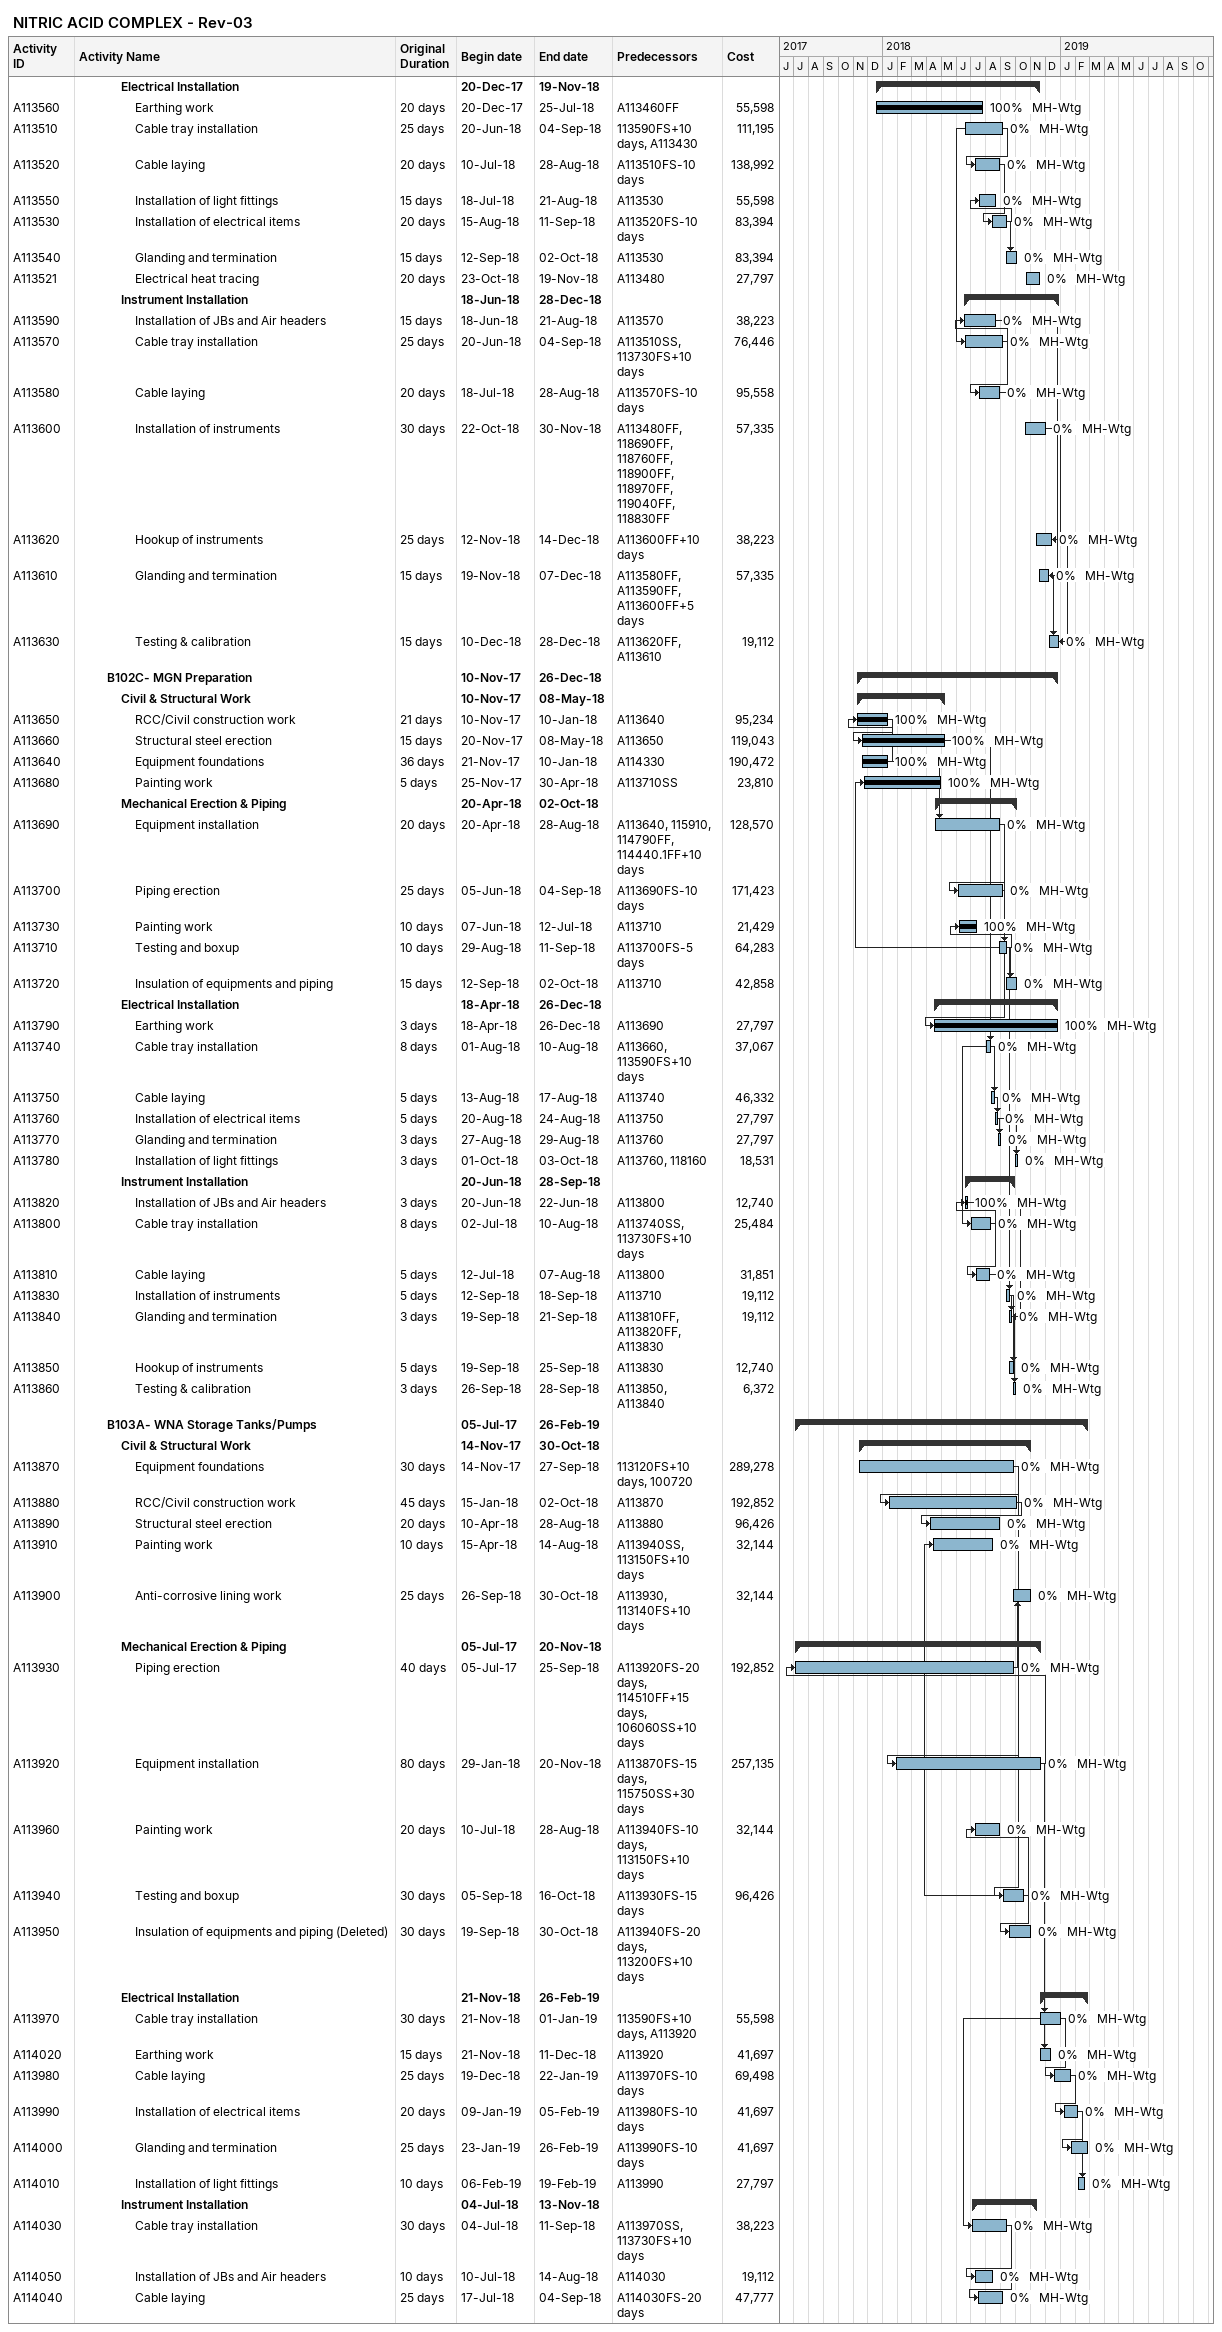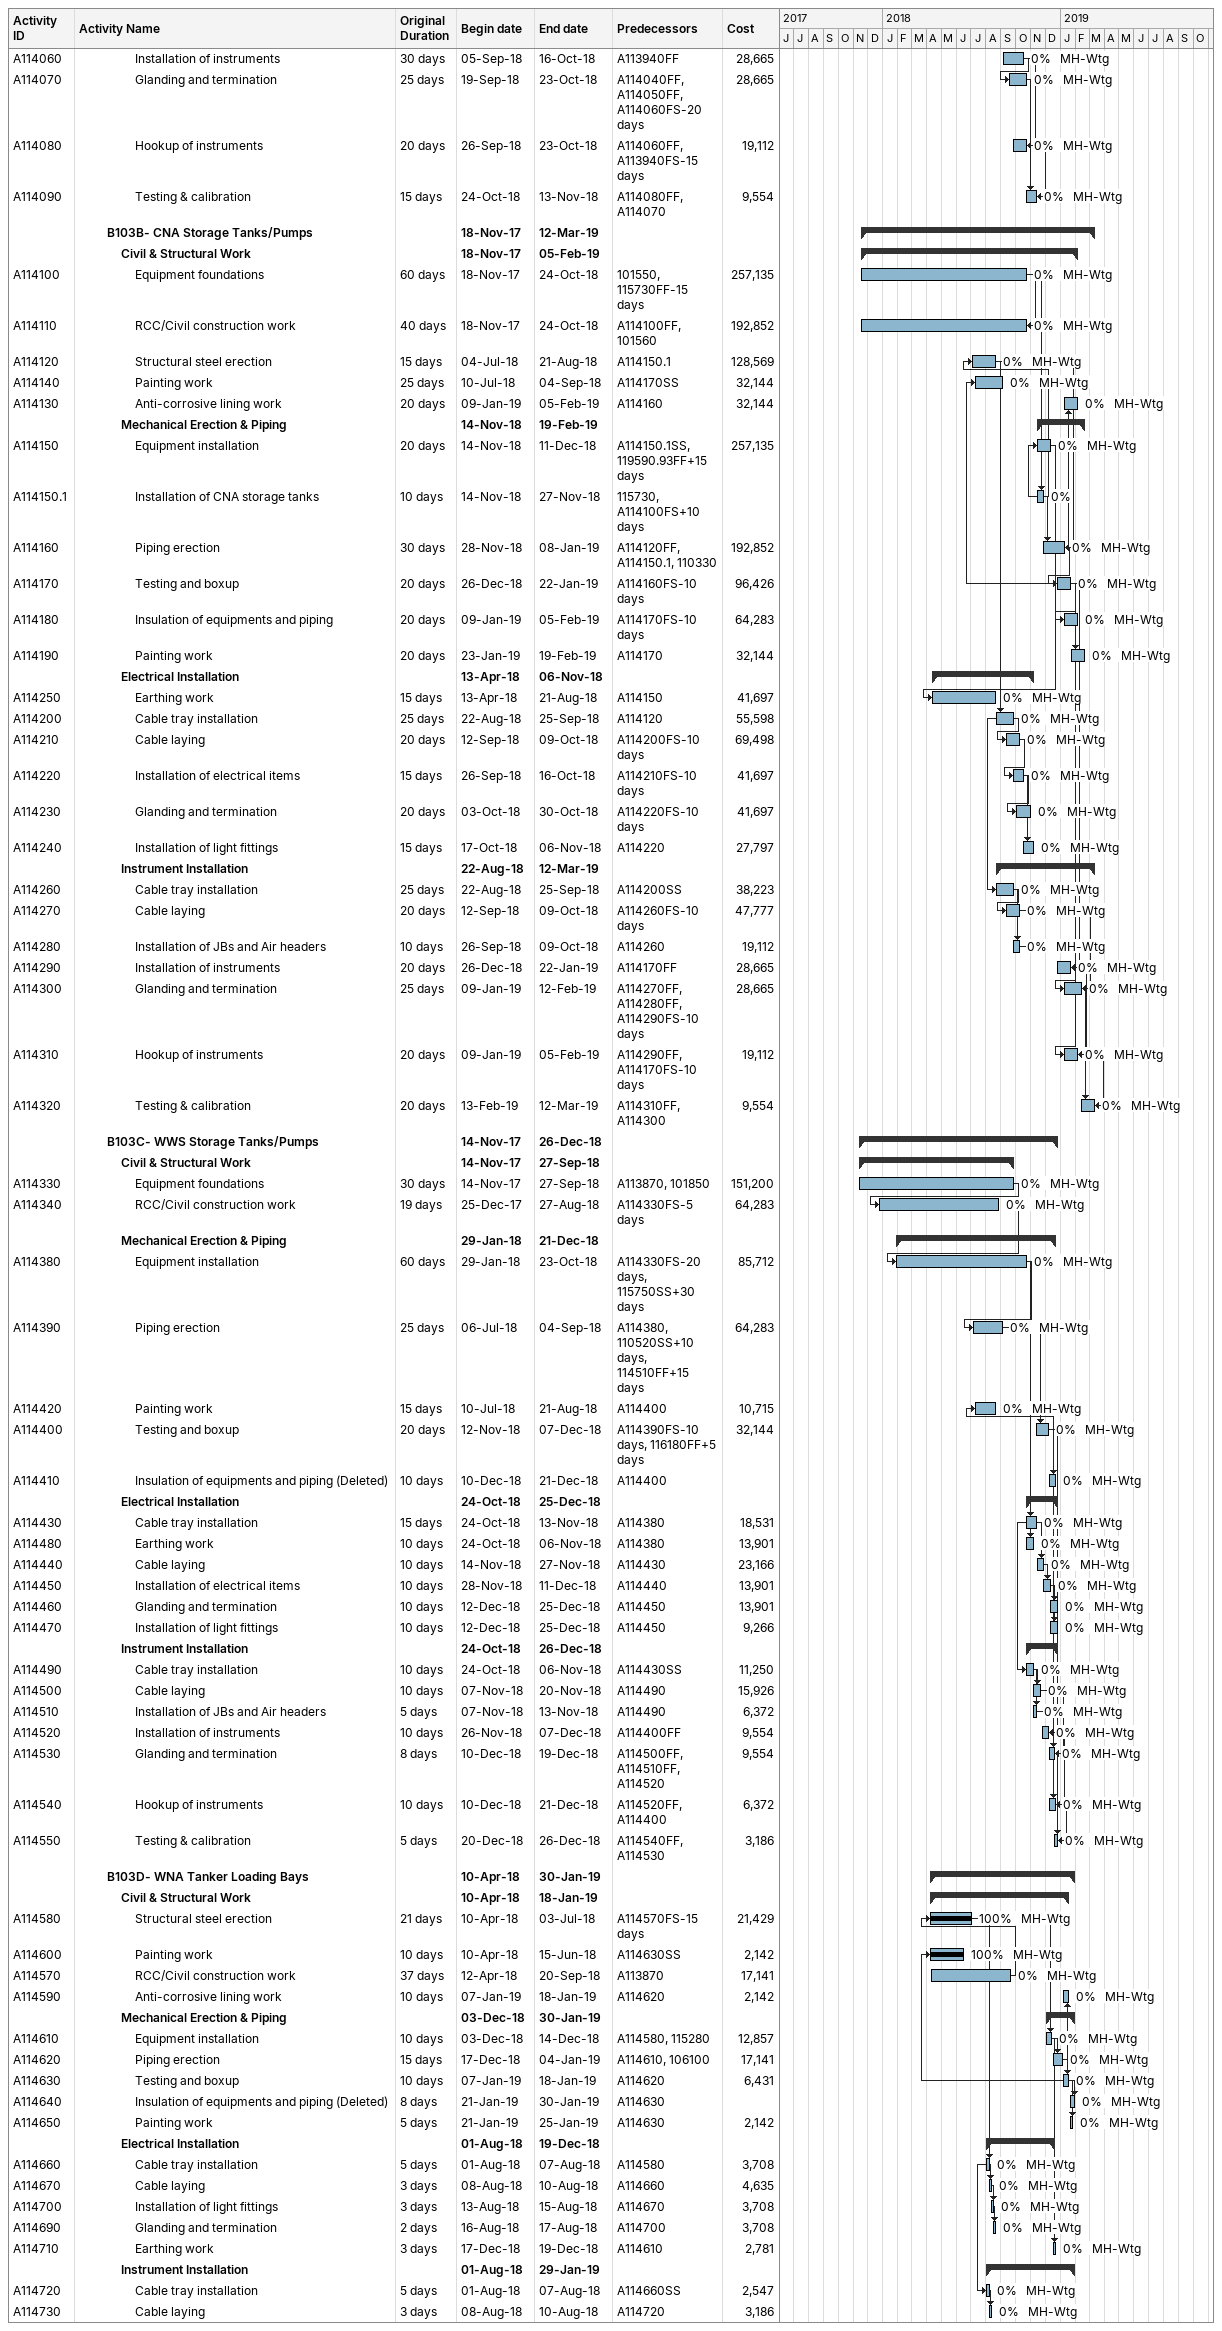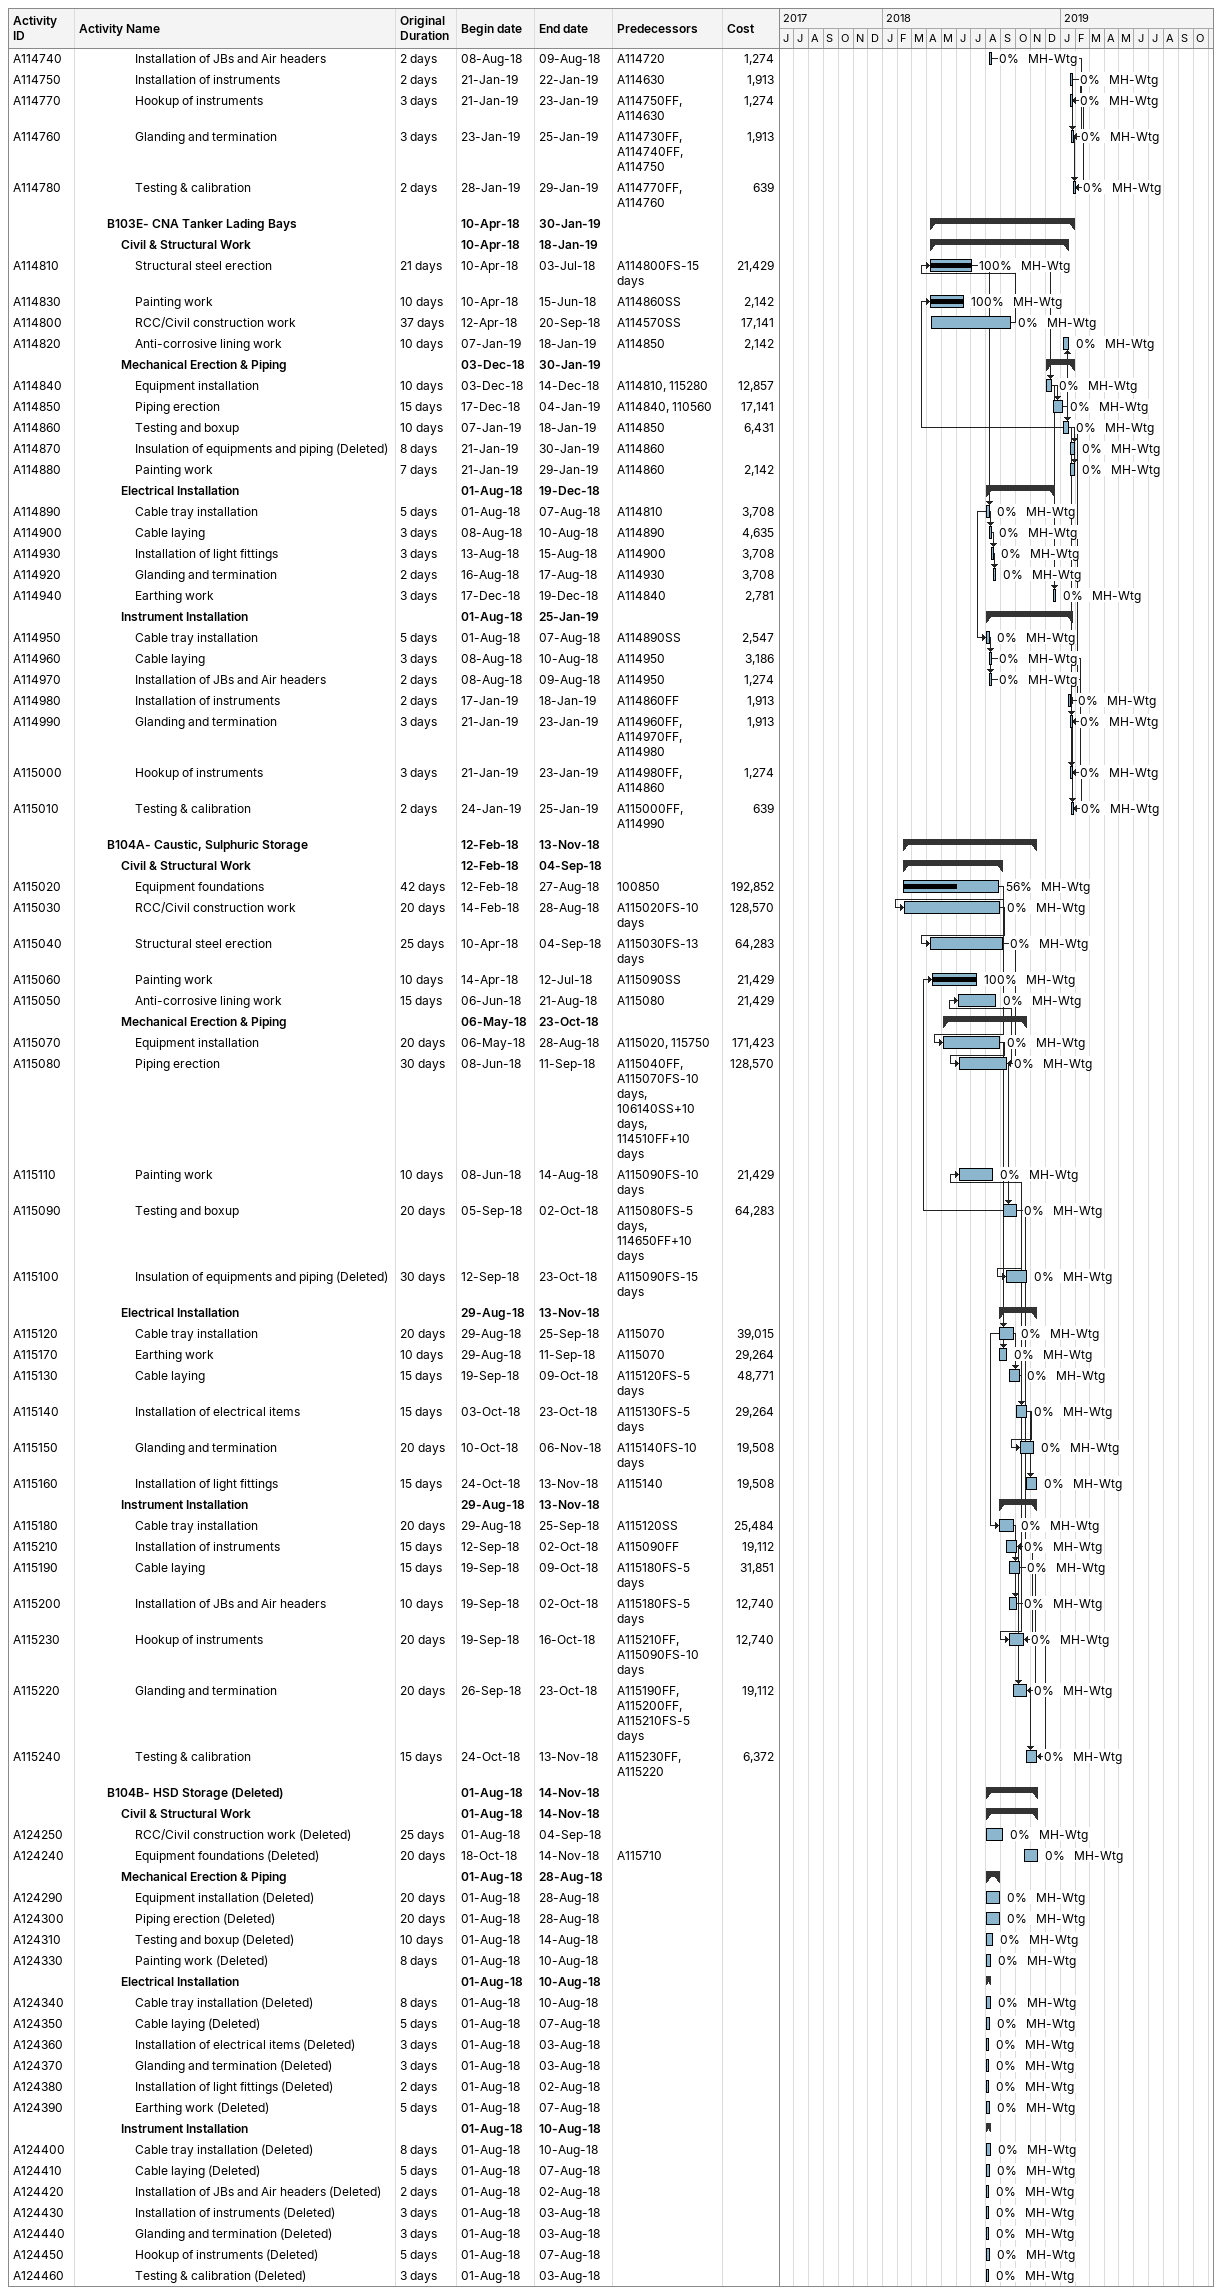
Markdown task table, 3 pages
NITRIC ACID COMPLEX - Rev-03

| ID | Level | Task | Original duration | Start | Finish | Predecessors | Resources | % complete | Cost |
|---|---|---|---|---|---|---|---|---|---|
|  | 4 | **Electrical Installation** |  | 2017-12-20 | 2018-11-19 |  |  |  |  |
| A113560 | 5 | Earthing work | 20d | 2017-12-20 | 2018-07-25 | A113460FF | MH-Wtg | 100 | 55598 |
| A113510 | 5 | Cable tray installation | 25d | 2018-06-20 | 2018-09-04 | 113590FS+10d, A113430 | MH-Wtg | 0 | 111195 |
| A113520 | 5 | Cable laying | 20d | 2018-07-10 | 2018-08-28 | A113510FS-10d | MH-Wtg | 0 | 138992 |
| A113550 | 5 | Installation of light fittings | 15d | 2018-07-18 | 2018-08-21 | A113530 | MH-Wtg | 0 | 55598 |
| A113530 | 5 | Installation of electrical items | 20d | 2018-08-15 | 2018-09-11 | A113520FS-10d | MH-Wtg | 0 | 83394 |
| A113540 | 5 | Glanding and termination | 15d | 2018-09-12 | 2018-10-02 | A113530 | MH-Wtg | 0 | 83394 |
| A113521 | 5 | Electrical heat tracing | 20d | 2018-10-23 | 2018-11-19 | A113480 | MH-Wtg | 0 | 27797 |
|  | 4 | **Instrument Installation** |  | 2018-06-18 | 2018-12-28 |  |  |  |  |
| A113590 | 5 | Installation of JBs and Air headers | 15d | 2018-06-18 | 2018-08-21 | A113570 | MH-Wtg | 0 | 38223 |
| A113570 | 5 | Cable tray installation | 25d | 2018-06-20 | 2018-09-04 | A113510SS, 113730FS+10d | MH-Wtg | 0 | 76446 |
| A113580 | 5 | Cable laying | 20d | 2018-07-18 | 2018-08-28 | A113570FS-10d | MH-Wtg | 0 | 95558 |
| A113600 | 5 | Installation of instruments | 30d | 2018-10-22 | 2018-11-30 | A113480FF, 118690FF, 118760FF, 118900FF, 118970FF, 119040FF, 118830FF | MH-Wtg | 0 | 57335 |
| A113620 | 5 | Hookup of instruments | 25d | 2018-11-12 | 2018-12-14 | A113600FF+10d | MH-Wtg | 0 | 38223 |
| A113610 | 5 | Glanding and termination | 15d | 2018-11-19 | 2018-12-07 | A113580FF, A113590FF, A113600FF+5d | MH-Wtg | 0 | 57335 |
| A113630 | 5 | Testing & calibration | 15d | 2018-12-10 | 2018-12-28 | A113620FF, A113610 | MH-Wtg | 0 | 19112 |
|  | 3 | **B102C- MGN Preparation** |  | 2017-11-10 | 2018-12-26 |  |  |  |  |
|  | 4 | **Civil & Structural Work** |  | 2017-11-10 | 2018-05-08 |  |  |  |  |
| A113650 | 5 | RCC/Civil construction work | 21d | 2017-11-10 | 2018-01-10 | A113640 | MH-Wtg | 100 | 95234 |
| A113660 | 5 | Structural steel erection | 15d | 2017-11-20 | 2018-05-08 | A113650 | MH-Wtg | 100 | 119043 |
| A113640 | 5 | Equipment foundations | 36d | 2017-11-21 | 2018-01-10 | A114330 | MH-Wtg | 100 | 190472 |
| A113680 | 5 | Painting work | 5d | 2017-11-25 | 2018-04-30 | A113710SS | MH-Wtg | 100 | 23810 |
|  | 4 | **Mechanical Erection & Piping** |  | 2018-04-20 | 2018-10-02 |  |  |  |  |
| A113690 | 5 | Equipment installation | 20d | 2018-04-20 | 2018-08-28 | A113640, 115910, 114790FF, 114440.1FF+10d | MH-Wtg | 0 | 128570 |
| A113700 | 5 | Piping erection | 25d | 2018-06-05 | 2018-09-04 | A113690FS-10d | MH-Wtg | 0 | 171423 |
| A113730 | 5 | Painting work | 10d | 2018-06-07 | 2018-07-12 | A113710 | MH-Wtg | 100 | 21429 |
| A113710 | 5 | Testing and boxup | 10d | 2018-08-29 | 2018-09-11 | A113700FS-5d | MH-Wtg | 0 | 64283 |
| A113720 | 5 | Insulation of equipments and piping | 15d | 2018-09-12 | 2018-10-02 | A113710 | MH-Wtg | 0 | 42858 |
|  | 4 | **Electrical Installation** |  | 2018-04-18 | 2018-12-26 |  |  |  |  |
| A113790 | 5 | Earthing work | 3d | 2018-04-18 | 2018-12-26 | A113690 | MH-Wtg | 100 | 27797 |
| A113740 | 5 | Cable tray installation | 8d | 2018-08-01 | 2018-08-10 | A113660, 113590FS+10d | MH-Wtg | 0 | 37067 |
| A113750 | 5 | Cable laying | 5d | 2018-08-13 | 2018-08-17 | A113740 | MH-Wtg | 0 | 46332 |
| A113760 | 5 | Installation of electrical items | 5d | 2018-08-20 | 2018-08-24 | A113750 | MH-Wtg | 0 | 27797 |
| A113770 | 5 | Glanding and termination | 3d | 2018-08-27 | 2018-08-29 | A113760 | MH-Wtg | 0 | 27797 |
| A113780 | 5 | Installation of light fittings | 3d | 2018-10-01 | 2018-10-03 | A113760, 118160 | MH-Wtg | 0 | 18531 |
|  | 4 | **Instrument Installation** |  | 2018-06-20 | 2018-09-28 |  |  |  |  |
| A113820 | 5 | Installation of JBs and Air headers | 3d | 2018-06-20 | 2018-06-22 | A113800 | MH-Wtg | 100 | 12740 |
| A113800 | 5 | Cable tray installation | 8d | 2018-07-02 | 2018-08-10 | A113740SS, 113730FS+10d | MH-Wtg | 0 | 25484 |
| A113810 | 5 | Cable laying | 5d | 2018-07-12 | 2018-08-07 | A113800 | MH-Wtg | 0 | 31851 |
| A113830 | 5 | Installation of instruments | 5d | 2018-09-12 | 2018-09-18 | A113710 | MH-Wtg | 0 | 19112 |
| A113840 | 5 | Glanding and termination | 3d | 2018-09-19 | 2018-09-21 | A113810FF, A113820FF, A113830 | MH-Wtg | 0 | 19112 |
| A113850 | 5 | Hookup of instruments | 5d | 2018-09-19 | 2018-09-25 | A113830 | MH-Wtg | 0 | 12740 |
| A113860 | 5 | Testing & calibration | 3d | 2018-09-26 | 2018-09-28 | A113850, A113840 | MH-Wtg | 0 | 6372 |
|  | 3 | **B103A- WNA Storage Tanks/Pumps** |  | 2017-07-05 | 2019-02-26 |  |  |  |  |
|  | 4 | **Civil & Structural Work** |  | 2017-11-14 | 2018-10-30 |  |  |  |  |
| A113870 | 5 | Equipment foundations | 30d | 2017-11-14 | 2018-09-27 | 113120FS+10d, 100720 | MH-Wtg | 0 | 289278 |
| A113880 | 5 | RCC/Civil construction work | 45d | 2018-01-15 | 2018-10-02 | A113870 | MH-Wtg | 0 | 192852 |
| A113890 | 5 | Structural steel erection | 20d | 2018-04-10 | 2018-08-28 | A113880 | MH-Wtg | 0 | 96426 |
| A113910 | 5 | Painting work | 10d | 2018-04-15 | 2018-08-14 | A113940SS, 113150FS+10d | MH-Wtg | 0 | 32144 |
| A113900 | 5 | Anti-corrosive lining work | 25d | 2018-09-26 | 2018-10-30 | A113930, 113140FS+10d | MH-Wtg | 0 | 32144 |
|  | 4 | **Mechanical Erection & Piping** |  | 2017-07-05 | 2018-11-20 |  |  |  |  |
| A113930 | 5 | Piping erection | 40d | 2017-07-05 | 2018-09-25 | A113920FS-20d, 114510FF+15d, 106060SS+10d | MH-Wtg | 0 | 192852 |
| A113920 | 5 | Equipment installation | 80d | 2018-01-29 | 2018-11-20 | A113870FS-15d, 115750SS+30d | MH-Wtg | 0 | 257135 |
| A113960 | 5 | Painting work | 20d | 2018-07-10 | 2018-08-28 | A113940FS-10d, 113150FS+10d | MH-Wtg | 0 | 32144 |
| A113940 | 5 | Testing and boxup | 30d | 2018-09-05 | 2018-10-16 | A113930FS-15d | MH-Wtg | 0 | 96426 |
| A113950 | 5 | Insulation of equipments and piping (Deleted) | 30d | 2018-09-19 | 2018-10-30 | A113940FS-20d, 113200FS+10d | MH-Wtg | 0 |  |
|  | 4 | **Electrical Installation** |  | 2018-11-21 | 2019-02-26 |  |  |  |  |
| A113970 | 5 | Cable tray installation | 30d | 2018-11-21 | 2019-01-01 | 113590FS+10d, A113920 | MH-Wtg | 0 | 55598 |
| A114020 | 5 | Earthing work | 15d | 2018-11-21 | 2018-12-11 | A113920 | MH-Wtg | 0 | 41697 |
| A113980 | 5 | Cable laying | 25d | 2018-12-19 | 2019-01-22 | A113970FS-10d | MH-Wtg | 0 | 69498 |
| A113990 | 5 | Installation of electrical items | 20d | 2019-01-09 | 2019-02-05 | A113980FS-10d | MH-Wtg | 0 | 41697 |
| A114000 | 5 | Glanding and termination | 25d | 2019-01-23 | 2019-02-26 | A113990FS-10d | MH-Wtg | 0 | 41697 |
| A114010 | 5 | Installation of light fittings | 10d | 2019-02-06 | 2019-02-19 | A113990 | MH-Wtg | 0 | 27797 |
|  | 4 | **Instrument Installation** |  | 2018-07-04 | 2018-11-13 |  |  |  |  |
| A114030 | 5 | Cable tray installation | 30d | 2018-07-04 | 2018-09-11 | A113970SS, 113730FS+10d | MH-Wtg | 0 | 38223 |
| A114050 | 5 | Installation of JBs and Air headers | 10d | 2018-07-10 | 2018-08-14 | A114030 | MH-Wtg | 0 | 19112 |
| A114040 | 5 | Cable laying | 25d | 2018-07-17 | 2018-09-04 | A114030FS-20d | MH-Wtg | 0 | 47777 |
| A114060 | 5 | Installation of instruments | 30d | 2018-09-05 | 2018-10-16 | A113940FF | MH-Wtg | 0 | 28665 |
| A114070 | 5 | Glanding and termination | 25d | 2018-09-19 | 2018-10-23 | A114040FF, A114050FF, A114060FS-20d | MH-Wtg | 0 | 28665 |
| A114080 | 5 | Hookup of instruments | 20d | 2018-09-26 | 2018-10-23 | A114060FF, A113940FS-15d | MH-Wtg | 0 | 19112 |
| A114090 | 5 | Testing & calibration | 15d | 2018-10-24 | 2018-11-13 | A114080FF, A114070 | MH-Wtg | 0 | 9554 |
|  | 3 | **B103B- CNA Storage Tanks/Pumps** |  | 2017-11-18 | 2019-03-12 |  |  |  |  |
|  | 4 | **Civil & Structural Work** |  | 2017-11-18 | 2019-02-05 |  |  |  |  |
| A114100 | 5 | Equipment foundations | 60d | 2017-11-18 | 2018-10-24 | 101550, 115730FF-15d | MH-Wtg | 0 | 257135 |
| A114110 | 5 | RCC/Civil construction work | 40d | 2017-11-18 | 2018-10-24 | A114100FF, 101560 | MH-Wtg | 0 | 192852 |
| A114120 | 5 | Structural steel erection | 15d | 2018-07-04 | 2018-08-21 | A114150.1 | MH-Wtg | 0 | 128569 |
| A114140 | 5 | Painting work | 25d | 2018-07-10 | 2018-09-04 | A114170SS | MH-Wtg | 0 | 32144 |
| A114130 | 5 | Anti-corrosive lining work | 20d | 2019-01-09 | 2019-02-05 | A114160 | MH-Wtg | 0 | 32144 |
|  | 4 | **Mechanical Erection & Piping** |  | 2018-11-14 | 2019-02-19 |  |  |  |  |
| A114150 | 5 | Equipment installation | 20d | 2018-11-14 | 2018-12-11 | A114150.1SS, 119590.93FF+15d | MH-Wtg | 0 | 257135 |
| A114150.1 | 5 | Installation of CNA storage tanks | 10d | 2018-11-14 | 2018-11-27 | 115730, A114100FS+10d |  | 0 |  |
| A114160 | 5 | Piping erection | 30d | 2018-11-28 | 2019-01-08 | A114120FF, A114150.1, 110330 | MH-Wtg | 0 | 192852 |
| A114170 | 5 | Testing and boxup | 20d | 2018-12-26 | 2019-01-22 | A114160FS-10d | MH-Wtg | 0 | 96426 |
| A114180 | 5 | Insulation of equipments and piping | 20d | 2019-01-09 | 2019-02-05 | A114170FS-10d | MH-Wtg | 0 | 64283 |
| A114190 | 5 | Painting work | 20d | 2019-01-23 | 2019-02-19 | A114170 | MH-Wtg | 0 | 32144 |
|  | 4 | **Electrical Installation** |  | 2018-04-13 | 2018-11-06 |  |  |  |  |
| A114250 | 5 | Earthing work | 15d | 2018-04-13 | 2018-08-21 | A114150 | MH-Wtg | 0 | 41697 |
| A114200 | 5 | Cable tray installation | 25d | 2018-08-22 | 2018-09-25 | A114120 | MH-Wtg | 0 | 55598 |
| A114210 | 5 | Cable laying | 20d | 2018-09-12 | 2018-10-09 | A114200FS-10d | MH-Wtg | 0 | 69498 |
| A114220 | 5 | Installation of electrical items | 15d | 2018-09-26 | 2018-10-16 | A114210FS-10d | MH-Wtg | 0 | 41697 |
| A114230 | 5 | Glanding and termination | 20d | 2018-10-03 | 2018-10-30 | A114220FS-10d | MH-Wtg | 0 | 41697 |
| A114240 | 5 | Installation of light fittings | 15d | 2018-10-17 | 2018-11-06 | A114220 | MH-Wtg | 0 | 27797 |
|  | 4 | **Instrument Installation** |  | 2018-08-22 | 2019-03-12 |  |  |  |  |
| A114260 | 5 | Cable tray installation | 25d | 2018-08-22 | 2018-09-25 | A114200SS | MH-Wtg | 0 | 38223 |
| A114270 | 5 | Cable laying | 20d | 2018-09-12 | 2018-10-09 | A114260FS-10d | MH-Wtg | 0 | 47777 |
| A114280 | 5 | Installation of JBs and Air headers | 10d | 2018-09-26 | 2018-10-09 | A114260 | MH-Wtg | 0 | 19112 |
| A114290 | 5 | Installation of instruments | 20d | 2018-12-26 | 2019-01-22 | A114170FF | MH-Wtg | 0 | 28665 |
| A114300 | 5 | Glanding and termination | 25d | 2019-01-09 | 2019-02-12 | A114270FF, A114280FF, A114290FS-10d | MH-Wtg | 0 | 28665 |
| A114310 | 5 | Hookup of instruments | 20d | 2019-01-09 | 2019-02-05 | A114290FF, A114170FS-10d | MH-Wtg | 0 | 19112 |
| A114320 | 5 | Testing & calibration | 20d | 2019-02-13 | 2019-03-12 | A114310FF, A114300 | MH-Wtg | 0 | 9554 |
|  | 3 | **B103C- WWS Storage Tanks/Pumps** |  | 2017-11-14 | 2018-12-26 |  |  |  |  |
|  | 4 | **Civil & Structural Work** |  | 2017-11-14 | 2018-09-27 |  |  |  |  |
| A114330 | 5 | Equipment foundations | 30d | 2017-11-14 | 2018-09-27 | A113870, 101850 | MH-Wtg | 0 | 151200 |
| A114340 | 5 | RCC/Civil construction work | 19d | 2017-12-25 | 2018-08-27 | A114330FS-5d | MH-Wtg | 0 | 64283 |
|  | 4 | **Mechanical Erection & Piping** |  | 2018-01-29 | 2018-12-21 |  |  |  |  |
| A114380 | 5 | Equipment installation | 60d | 2018-01-29 | 2018-10-23 | A114330FS-20d, 115750SS+30d | MH-Wtg | 0 | 85712 |
| A114390 | 5 | Piping erection | 25d | 2018-07-06 | 2018-09-04 | A114380, 110520SS+10d, 114510FF+15d | MH-Wtg | 0 | 64283 |
| A114420 | 5 | Painting work | 15d | 2018-07-10 | 2018-08-21 | A114400 | MH-Wtg | 0 | 10715 |
| A114400 | 5 | Testing and boxup | 20d | 2018-11-12 | 2018-12-07 | A114390FS-10d, 116180FF+5d | MH-Wtg | 0 | 32144 |
| A114410 | 5 | Insulation of equipments and piping (Deleted) | 10d | 2018-12-10 | 2018-12-21 | A114400 | MH-Wtg | 0 |  |
|  | 4 | **Electrical Installation** |  | 2018-10-24 | 2018-12-25 |  |  |  |  |
| A114430 | 5 | Cable tray installation | 15d | 2018-10-24 | 2018-11-13 | A114380 | MH-Wtg | 0 | 18531 |
| A114480 | 5 | Earthing work | 10d | 2018-10-24 | 2018-11-06 | A114380 | MH-Wtg | 0 | 13901 |
| A114440 | 5 | Cable laying | 10d | 2018-11-14 | 2018-11-27 | A114430 | MH-Wtg | 0 | 23166 |
| A114450 | 5 | Installation of electrical items | 10d | 2018-11-28 | 2018-12-11 | A114440 | MH-Wtg | 0 | 13901 |
| A114460 | 5 | Glanding and termination | 10d | 2018-12-12 | 2018-12-25 | A114450 | MH-Wtg | 0 | 13901 |
| A114470 | 5 | Installation of light fittings | 10d | 2018-12-12 | 2018-12-25 | A114450 | MH-Wtg | 0 | 9266 |
|  | 4 | **Instrument Installation** |  | 2018-10-24 | 2018-12-26 |  |  |  |  |
| A114490 | 5 | Cable tray installation | 10d | 2018-10-24 | 2018-11-06 | A114430SS | MH-Wtg | 0 | 11250 |
| A114500 | 5 | Cable laying | 10d | 2018-11-07 | 2018-11-20 | A114490 | MH-Wtg | 0 | 15926 |
| A114510 | 5 | Installation of JBs and Air headers | 5d | 2018-11-07 | 2018-11-13 | A114490 | MH-Wtg | 0 | 6372 |
| A114520 | 5 | Installation of instruments | 10d | 2018-11-26 | 2018-12-07 | A114400FF | MH-Wtg | 0 | 9554 |
| A114530 | 5 | Glanding and termination | 8d | 2018-12-10 | 2018-12-19 | A114500FF, A114510FF, A114520 | MH-Wtg | 0 | 9554 |
| A114540 | 5 | Hookup of instruments | 10d | 2018-12-10 | 2018-12-21 | A114520FF, A114400 | MH-Wtg | 0 | 6372 |
| A114550 | 5 | Testing & calibration | 5d | 2018-12-20 | 2018-12-26 | A114540FF, A114530 | MH-Wtg | 0 | 3186 |
|  | 3 | **B103D- WNA Tanker Loading Bays** |  | 2018-04-10 | 2019-01-30 |  |  |  |  |
|  | 4 | **Civil & Structural Work** |  | 2018-04-10 | 2019-01-18 |  |  |  |  |
| A114580 | 5 | Structural steel erection | 21d | 2018-04-10 | 2018-07-03 | A114570FS-15d | MH-Wtg | 100 | 21429 |
| A114600 | 5 | Painting work | 10d | 2018-04-10 | 2018-06-15 | A114630SS | MH-Wtg | 100 | 2142 |
| A114570 | 5 | RCC/Civil construction work | 37d | 2018-04-12 | 2018-09-20 | A113870 | MH-Wtg | 0 | 17141 |
| A114590 | 5 | Anti-corrosive lining work | 10d | 2019-01-07 | 2019-01-18 | A114620 | MH-Wtg | 0 | 2142 |
|  | 4 | **Mechanical Erection & Piping** |  | 2018-12-03 | 2019-01-30 |  |  |  |  |
| A114610 | 5 | Equipment installation | 10d | 2018-12-03 | 2018-12-14 | A114580, 115280 | MH-Wtg | 0 | 12857 |
| A114620 | 5 | Piping erection | 15d | 2018-12-17 | 2019-01-04 | A114610, 106100 | MH-Wtg | 0 | 17141 |
| A114630 | 5 | Testing and boxup | 10d | 2019-01-07 | 2019-01-18 | A114620 | MH-Wtg | 0 | 6431 |
| A114640 | 5 | Insulation of equipments and piping (Deleted) | 8d | 2019-01-21 | 2019-01-30 | A114630 | MH-Wtg | 0 |  |
| A114650 | 5 | Painting work | 5d | 2019-01-21 | 2019-01-25 | A114630 | MH-Wtg | 0 | 2142 |
|  | 4 | **Electrical Installation** |  | 2018-08-01 | 2018-12-19 |  |  |  |  |
| A114660 | 5 | Cable tray installation | 5d | 2018-08-01 | 2018-08-07 | A114580 | MH-Wtg | 0 | 3708 |
| A114670 | 5 | Cable laying | 3d | 2018-08-08 | 2018-08-10 | A114660 | MH-Wtg | 0 | 4635 |
| A114700 | 5 | Installation of light fittings | 3d | 2018-08-13 | 2018-08-15 | A114670 | MH-Wtg | 0 | 3708 |
| A114690 | 5 | Glanding and termination | 2d | 2018-08-16 | 2018-08-17 | A114700 | MH-Wtg | 0 | 3708 |
| A114710 | 5 | Earthing work | 3d | 2018-12-17 | 2018-12-19 | A114610 | MH-Wtg | 0 | 2781 |
|  | 4 | **Instrument Installation** |  | 2018-08-01 | 2019-01-29 |  |  |  |  |
| A114720 | 5 | Cable tray installation | 5d | 2018-08-01 | 2018-08-07 | A114660SS | MH-Wtg | 0 | 2547 |
| A114730 | 5 | Cable laying | 3d | 2018-08-08 | 2018-08-10 | A114720 | MH-Wtg | 0 | 3186 |
| A114740 | 5 | Installation of JBs and Air headers | 2d | 2018-08-08 | 2018-08-09 | A114720 | MH-Wtg | 0 | 1274 |
| A114750 | 5 | Installation of instruments | 2d | 2019-01-21 | 2019-01-22 | A114630 | MH-Wtg | 0 | 1913 |
| A114770 | 5 | Hookup of instruments | 3d | 2019-01-21 | 2019-01-23 | A114750FF, A114630 | MH-Wtg | 0 | 1274 |
| A114760 | 5 | Glanding and termination | 3d | 2019-01-23 | 2019-01-25 | A114730FF, A114740FF, A114750 | MH-Wtg | 0 | 1913 |
| A114780 | 5 | Testing & calibration | 2d | 2019-01-28 | 2019-01-29 | A114770FF, A114760 | MH-Wtg | 0 | 639 |
|  | 3 | **B103E- CNA Tanker Lading Bays** |  | 2018-04-10 | 2019-01-30 |  |  |  |  |
|  | 4 | **Civil & Structural Work** |  | 2018-04-10 | 2019-01-18 |  |  |  |  |
| A114810 | 5 | Structural steel erection | 21d | 2018-04-10 | 2018-07-03 | A114800FS-15d | MH-Wtg | 100 | 21429 |
| A114830 | 5 | Painting work | 10d | 2018-04-10 | 2018-06-15 | A114860SS | MH-Wtg | 100 | 2142 |
| A114800 | 5 | RCC/Civil construction work | 37d | 2018-04-12 | 2018-09-20 | A114570SS | MH-Wtg | 0 | 17141 |
| A114820 | 5 | Anti-corrosive lining work | 10d | 2019-01-07 | 2019-01-18 | A114850 | MH-Wtg | 0 | 2142 |
|  | 4 | **Mechanical Erection & Piping** |  | 2018-12-03 | 2019-01-30 |  |  |  |  |
| A114840 | 5 | Equipment installation | 10d | 2018-12-03 | 2018-12-14 | A114810, 115280 | MH-Wtg | 0 | 12857 |
| A114850 | 5 | Piping erection | 15d | 2018-12-17 | 2019-01-04 | A114840, 110560 | MH-Wtg | 0 | 17141 |
| A114860 | 5 | Testing and boxup | 10d | 2019-01-07 | 2019-01-18 | A114850 | MH-Wtg | 0 | 6431 |
| A114870 | 5 | Insulation of equipments and piping (Deleted) | 8d | 2019-01-21 | 2019-01-30 | A114860 | MH-Wtg | 0 |  |
| A114880 | 5 | Painting work | 7d | 2019-01-21 | 2019-01-29 | A114860 | MH-Wtg | 0 | 2142 |
|  | 4 | **Electrical Installation** |  | 2018-08-01 | 2018-12-19 |  |  |  |  |
| A114890 | 5 | Cable tray installation | 5d | 2018-08-01 | 2018-08-07 | A114810 | MH-Wtg | 0 | 3708 |
| A114900 | 5 | Cable laying | 3d | 2018-08-08 | 2018-08-10 | A114890 | MH-Wtg | 0 | 4635 |
| A114930 | 5 | Installation of light fittings | 3d | 2018-08-13 | 2018-08-15 | A114900 | MH-Wtg | 0 | 3708 |
| A114920 | 5 | Glanding and termination | 2d | 2018-08-16 | 2018-08-17 | A114930 | MH-Wtg | 0 | 3708 |
| A114940 | 5 | Earthing work | 3d | 2018-12-17 | 2018-12-19 | A114840 | MH-Wtg | 0 | 2781 |
|  | 4 | **Instrument Installation** |  | 2018-08-01 | 2019-01-25 |  |  |  |  |
| A114950 | 5 | Cable tray installation | 5d | 2018-08-01 | 2018-08-07 | A114890SS | MH-Wtg | 0 | 2547 |
| A114960 | 5 | Cable laying | 3d | 2018-08-08 | 2018-08-10 | A114950 | MH-Wtg | 0 | 3186 |
| A114970 | 5 | Installation of JBs and Air headers | 2d | 2018-08-08 | 2018-08-09 | A114950 | MH-Wtg | 0 | 1274 |
| A114980 | 5 | Installation of instruments | 2d | 2019-01-17 | 2019-01-18 | A114860FF | MH-Wtg | 0 | 1913 |
| A114990 | 5 | Glanding and termination | 3d | 2019-01-21 | 2019-01-23 | A114960FF, A114970FF, A114980 | MH-Wtg | 0 | 1913 |
| A115000 | 5 | Hookup of instruments | 3d | 2019-01-21 | 2019-01-23 | A114980FF, A114860 | MH-Wtg | 0 | 1274 |
| A115010 | 5 | Testing & calibration | 2d | 2019-01-24 | 2019-01-25 | A115000FF, A114990 | MH-Wtg | 0 | 639 |
|  | 3 | **B104A- Caustic, Sulphuric Storage** |  | 2018-02-12 | 2018-11-13 |  |  |  |  |
|  | 4 | **Civil & Structural Work** |  | 2018-02-12 | 2018-09-04 |  |  |  |  |
| A115020 | 5 | Equipment foundations | 42d | 2018-02-12 | 2018-08-27 | 100850 | MH-Wtg | 56 | 192852 |
| A115030 | 5 | RCC/Civil construction work | 20d | 2018-02-14 | 2018-08-28 | A115020FS-10d | MH-Wtg | 0 | 128570 |
| A115040 | 5 | Structural steel erection | 25d | 2018-04-10 | 2018-09-04 | A115030FS-13d | MH-Wtg | 0 | 64283 |
| A115060 | 5 | Painting work | 10d | 2018-04-14 | 2018-07-12 | A115090SS | MH-Wtg | 100 | 21429 |
| A115050 | 5 | Anti-corrosive lining work | 15d | 2018-06-06 | 2018-08-21 | A115080 | MH-Wtg | 0 | 21429 |
|  | 4 | **Mechanical Erection & Piping** |  | 2018-05-06 | 2018-10-23 |  |  |  |  |
| A115070 | 5 | Equipment installation | 20d | 2018-05-06 | 2018-08-28 | A115020, 115750 | MH-Wtg | 0 | 171423 |
| A115080 | 5 | Piping erection | 30d | 2018-06-08 | 2018-09-11 | A115040FF, A115070FS-10d, 106140SS+10d, 114510FF+10d | MH-Wtg | 0 | 128570 |
| A115110 | 5 | Painting work | 10d | 2018-06-08 | 2018-08-14 | A115090FS-10d | MH-Wtg | 0 | 21429 |
| A115090 | 5 | Testing and boxup | 20d | 2018-09-05 | 2018-10-02 | A115080FS-5d, 114650FF+10d | MH-Wtg | 0 | 64283 |
| A115100 | 5 | Insulation of equipments and piping (Deleted) | 30d | 2018-09-12 | 2018-10-23 | A115090FS-15d | MH-Wtg | 0 |  |
|  | 4 | **Electrical Installation** |  | 2018-08-29 | 2018-11-13 |  |  |  |  |
| A115120 | 5 | Cable tray installation | 20d | 2018-08-29 | 2018-09-25 | A115070 | MH-Wtg | 0 | 39015 |
| A115170 | 5 | Earthing work | 10d | 2018-08-29 | 2018-09-11 | A115070 | MH-Wtg | 0 | 29264 |
| A115130 | 5 | Cable laying | 15d | 2018-09-19 | 2018-10-09 | A115120FS-5d | MH-Wtg | 0 | 48771 |
| A115140 | 5 | Installation of electrical items | 15d | 2018-10-03 | 2018-10-23 | A115130FS-5d | MH-Wtg | 0 | 29264 |
| A115150 | 5 | Glanding and termination | 20d | 2018-10-10 | 2018-11-06 | A115140FS-10d | MH-Wtg | 0 | 19508 |
| A115160 | 5 | Installation of light fittings | 15d | 2018-10-24 | 2018-11-13 | A115140 | MH-Wtg | 0 | 19508 |
|  | 4 | **Instrument Installation** |  | 2018-08-29 | 2018-11-13 |  |  |  |  |
| A115180 | 5 | Cable tray installation | 20d | 2018-08-29 | 2018-09-25 | A115120SS | MH-Wtg | 0 | 25484 |
| A115210 | 5 | Installation of instruments | 15d | 2018-09-12 | 2018-10-02 | A115090FF | MH-Wtg | 0 | 19112 |
| A115190 | 5 | Cable laying | 15d | 2018-09-19 | 2018-10-09 | A115180FS-5d | MH-Wtg | 0 | 31851 |
| A115200 | 5 | Installation of JBs and Air headers | 10d | 2018-09-19 | 2018-10-02 | A115180FS-5d | MH-Wtg | 0 | 12740 |
| A115230 | 5 | Hookup of instruments | 20d | 2018-09-19 | 2018-10-16 | A115210FF, A115090FS-10d | MH-Wtg | 0 | 12740 |
| A115220 | 5 | Glanding and termination | 20d | 2018-09-26 | 2018-10-23 | A115190FF, A115200FF, A115210FS-5d | MH-Wtg | 0 | 19112 |
| A115240 | 5 | Testing & calibration | 15d | 2018-10-24 | 2018-11-13 | A115230FF, A115220 | MH-Wtg | 0 | 6372 |
|  | 3 | **B104B- HSD Storage (Deleted)** |  | 2018-08-01 | 2018-11-14 |  |  |  |  |
|  | 4 | **Civil & Structural Work** |  | 2018-08-01 | 2018-11-14 |  |  |  |  |
| A124250 | 5 | RCC/Civil construction work (Deleted) | 25d | 2018-08-01 | 2018-09-04 |  | MH-Wtg | 0 |  |
| A124240 | 5 | Equipment foundations (Deleted) | 20d | 2018-10-18 | 2018-11-14 | A115710 | MH-Wtg | 0 |  |
|  | 4 | **Mechanical Erection & Piping** |  | 2018-08-01 | 2018-08-28 |  |  |  |  |
| A124290 | 5 | Equipment installation (Deleted) | 20d | 2018-08-01 | 2018-08-28 |  | MH-Wtg | 0 |  |
| A124300 | 5 | Piping erection (Deleted) | 20d | 2018-08-01 | 2018-08-28 |  | MH-Wtg | 0 |  |
| A124310 | 5 | Testing and boxup (Deleted) | 10d | 2018-08-01 | 2018-08-14 |  | MH-Wtg | 0 |  |
| A124330 | 5 | Painting work (Deleted) | 8d | 2018-08-01 | 2018-08-10 |  | MH-Wtg | 0 |  |
|  | 4 | **Electrical Installation** |  | 2018-08-01 | 2018-08-10 |  |  |  |  |
| A124340 | 5 | Cable tray installation (Deleted) | 8d | 2018-08-01 | 2018-08-10 |  | MH-Wtg | 0 |  |
| A124350 | 5 | Cable laying (Deleted) | 5d | 2018-08-01 | 2018-08-07 |  | MH-Wtg | 0 |  |
| A124360 | 5 | Installation of electrical items (Deleted) | 3d | 2018-08-01 | 2018-08-03 |  | MH-Wtg | 0 |  |
| A124370 | 5 | Glanding and termination (Deleted) | 3d | 2018-08-01 | 2018-08-03 |  | MH-Wtg | 0 |  |
| A124380 | 5 | Installation of light fittings (Deleted) | 2d | 2018-08-01 | 2018-08-02 |  | MH-Wtg | 0 |  |
| A124390 | 5 | Earthing work (Deleted) | 5d | 2018-08-01 | 2018-08-07 |  | MH-Wtg | 0 |  |
|  | 4 | **Instrument Installation** |  | 2018-08-01 | 2018-08-10 |  |  |  |  |
| A124400 | 5 | Cable tray installation (Deleted) | 8d | 2018-08-01 | 2018-08-10 |  | MH-Wtg | 0 |  |
| A124410 | 5 | Cable laying (Deleted) | 5d | 2018-08-01 | 2018-08-07 |  | MH-Wtg | 0 |  |
| A124420 | 5 | Installation of JBs and Air headers (Deleted) | 2d | 2018-08-01 | 2018-08-02 |  | MH-Wtg | 0 |  |
| A124430 | 5 | Installation of instruments (Deleted) | 3d | 2018-08-01 | 2018-08-03 |  | MH-Wtg | 0 |  |
| A124440 | 5 | Glanding and termination (Deleted) | 3d | 2018-08-01 | 2018-08-03 |  | MH-Wtg | 0 |  |
| A124450 | 5 | Hookup of instruments (Deleted) | 5d | 2018-08-01 | 2018-08-07 |  | MH-Wtg | 0 |  |
| A124460 | 5 | Testing & calibration (Deleted) | 3d | 2018-08-01 | 2018-08-03 |  | MH-Wtg | 0 |  |
